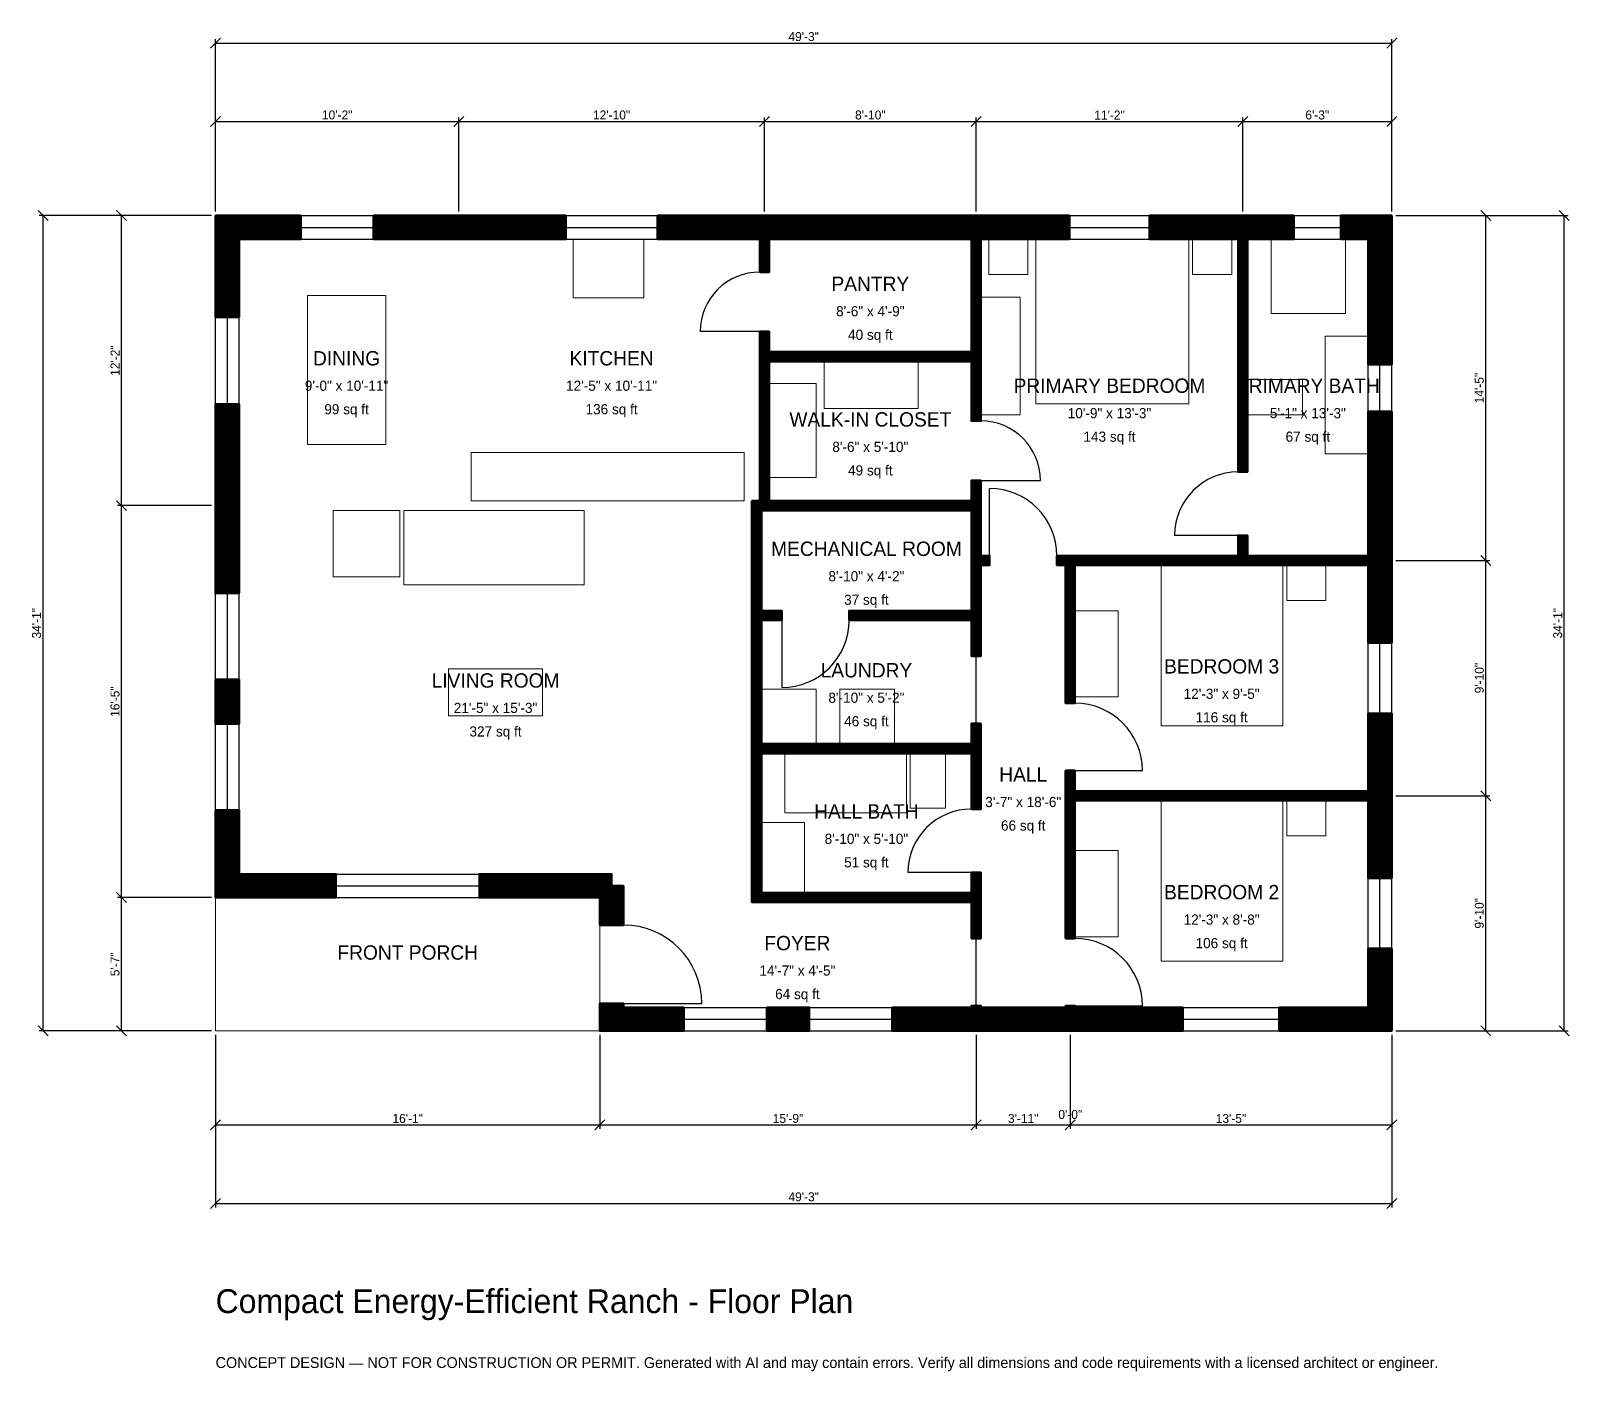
# Model space of a CAD drawing. Header units: inches. Extents: x -93 to 680, y -171 to 502.
import ezdxf
from ezdxf.enums import TextEntityAlignment as Align

# ---------------------------------------------------------------- set-up
doc = ezdxf.new("R2010")
doc.units = ezdxf.units.IN
doc.header["$MEASUREMENT"] = 0
doc.linetypes.add('DASHED', pattern=[0.6, 0.5, -0.1])
for name, color, linetype, lineweight in [('A-ANNO-DIMS', 1, 'Continuous', 13), ('A-ANNO-TEXT', 7, 'Continuous', 18), ('A-AREA-IDEN', 7, 'Continuous', 18), ('A-DOOR', 2, 'Continuous', 25), ('A-FLOR-FIXT', 9, 'Continuous', 13), ('A-FURN', 9, 'Continuous', 13), ('A-GLAZ', 4, 'Continuous', 25), ('A-SITE-PAVE', 8, 'Continuous', 13), ('A-WALL', 7, 'Continuous', 50), ('A-WALL-PATT', 8, 'Continuous', 13)]:
    doc.layers.add(name, color=color, linetype=linetype, lineweight=lineweight)
doc.dimstyles.new('PLAN', dxfattribs={"dimtxt": 4.5, "dimasz": 3, "dimexe": 2, "dimexo": 2, "dimgap": 1, "dimtad": 1, "dimdec": 0, "dimlunit": 4, "dimtsz": 2.5, "dimcen": 2.5, "dimclrd": 1, "dimclre": 1, "dimazin": 3, "dimtfac": 1, "dimtmove": 0, "dimatfit": 3})

msp = doc.modelspace()

# ---------------------------------------------------------------- hatches: boundary and pattern name
at = {"layer": 'A-WALL-PATT'}
h = msp.add_hatch(dxfattribs=at)
h.set_pattern_fill('ANSI31', color=8, scale=0.8)
h.paths.add_polyline_path([(192.9133, 0), (192.9133, 11.811), (192.9134, 11.811), (192.9134, 13.7795), (204.7244, 13.7795), (204.7244, 11.811), (235.0394, 11.811), (235.0394, 0), (204.7244, 0), (204.7244, 0), (192.9134, 0), (192.9134, 0), (192.9133, 0)])
h.paths.add_polyline_path([(192.9134, 66.9291), (132.4803, 66.9291), (132.4803, 78.7402), (198.8189, 78.7402), (198.8189, 72.8346), (204.7244, 72.8346), (204.7244, 53.1496), (192.9134, 53.1496), (192.9134, 66.9291)])
h.paths.add_polyline_path([(11.811, 66.9291), (11.811, 66.9291), (0, 66.9291), (0, 66.9291), (0, 66.9291), (0, 78.7402), (0, 78.7402), (0, 110.8924), (11.811, 110.8924), (11.811, 78.7402), (60.4331, 78.7402), (60.4331, 66.9291), (11.811, 66.9291)])
h.paths.add_polyline_path([(0, 176.5092), (11.811, 176.5092), (11.811, 154.1995), (0, 154.1995), (0, 176.5092)])
h.paths.add_polyline_path([(0, 257.874), (0, 269.685), (0, 314.7638), (11.811, 314.7638), (11.811, 269.685), (11.811, 257.874), (11.811, 219.8163), (0, 219.8163), (0, 257.874)])
h.paths.add_polyline_path([(0, 397.6378), (0, 397.6378), (0, 409.4488), (0, 409.4488), (0, 409.4489), (11.811, 409.4489), (11.811, 409.4488), (42.7165, 409.4488), (42.7165, 397.6378), (11.811, 397.6378), (11.811, 358.4646), (0, 358.4646), (0, 397.6378)])
h.paths.add_polyline_path([(116.1417, 409.4488), (127.9528, 409.4488), (175.7874, 409.4488), (175.7874, 397.6378), (127.9528, 397.6378), (116.1417, 397.6378), (79.3307, 397.6378), (79.3307, 409.4488), (116.1417, 409.4488)])
h.paths.add_polyline_path([(269.685, 409.4488), (273.2283, 409.4488), (273.2283, 409.4489), (277.9528, 409.4489), (277.9528, 409.4488), (281.4961, 409.4488), (375.9843, 409.4488), (379.5276, 409.4488), (379.5276, 409.4489), (384.252, 409.4489), (384.252, 409.4488), (387.7953, 409.4488), (428.7402, 409.4488), (428.7402, 397.6378), (387.7953, 397.6378), (384.252, 397.6378), (384.252, 340.9449), (384.252, 336.2205), (384.252, 306.2992), (379.5276, 306.2992), (379.5276, 336.2205), (277.9528, 336.2205), (277.9528, 266.1417), (379.5276, 266.1417), (379.5276, 276.378), (384.252, 276.378), (384.252, 266.1417), (384.252, 261.4173), (384.252, 261.4173), (384.252, 238.5827), (388.5827, 238.5827), (388.5827, 233.8583), (384.252, 233.8583), (384.252, 211.0236), (384.252, 206.2992), (384.252, 188.189), (379.5276, 188.189), (379.5276, 206.2992), (318.1102, 206.2992), (318.1102, 211.0236), (379.5276, 211.0236), (379.5276, 233.8583), (379.5276, 238.5827), (379.5276, 261.4173), (277.9528, 261.4173), (274.0157, 261.4173), (274.0157, 211.0236), (284.252, 211.0236), (284.252, 206.2992), (274.0157, 206.2992), (274.0157, 144.0945), (379.5276, 144.0945), (379.5276, 154.3307), (384.252, 154.3307), (384.252, 144.0945), (384.252, 139.3701), (384.252, 139.3701), (384.252, 111.4173), (379.5276, 111.4173), (379.5276, 139.3701), (274.0157, 139.3701), (274.0157, 69.2913), (379.5276, 69.2913), (379.5276, 79.5276), (384.252, 79.5276), (384.252, 69.2913), (384.252, 64.5669), (384.252, 46.4567), (379.5276, 46.4567), (379.5276, 64.5669), (274.0157, 64.5669), (269.2913, 64.5669), (269.2913, 69.2913), (269.2913, 139.3701), (269.2913, 139.3701), (269.2913, 144.0945), (269.2913, 206.2992), (269.2913, 211.0236), (269.2913, 261.4173), (269.2913, 266.1417), (273.2283, 266.1417), (273.2283, 336.2205), (273.2283, 340.9449), (273.2283, 351.1811), (277.9528, 351.1811), (277.9528, 340.9449), (379.5276, 340.9449), (379.5276, 397.6378), (375.9843, 397.6378), (281.4961, 397.6378), (277.9528, 397.6378), (277.9528, 381.1024), (273.2283, 381.1024), (273.2283, 397.6378), (269.685, 397.6378), (221.8504, 397.6378), (221.8504, 409.4488), (269.685, 409.4488)])
h.paths.add_polyline_path([(509.8425, 409.4488), (513.3858, 409.4488), (513.3858, 409.4489), (518.1102, 409.4489), (518.1102, 409.4488), (521.6535, 409.4488), (541.3386, 409.4488), (541.3386, 397.6378), (521.6535, 397.6378), (518.1102, 397.6378), (518.1102, 280.7087), (513.3858, 280.7087), (513.3858, 397.6378), (509.8425, 397.6378), (468.8976, 397.6378), (468.8976, 409.4488), (509.8425, 409.4488)])
h.paths.add_polyline_path([(578.7402, 409.4488), (578.7402, 409.4489), (590.5512, 409.4489), (590.5512, 409.4488), (590.5512, 409.4488), (590.5512, 397.6378), (590.5512, 397.6378), (590.5512, 334.6457), (578.7402, 334.6457), (578.7402, 397.6378), (564.9606, 397.6378), (564.9606, 409.4488), (578.7402, 409.4488)])
h.paths.add_polyline_path([(590.5512, 242.126), (590.5512, 238.5827), (590.5512, 238.5827), (590.5512, 233.8583), (590.5512, 233.8583), (590.5512, 230.315), (590.5512, 194.8819), (578.7402, 194.8819), (578.7402, 230.315), (578.7402, 233.8583), (518.1102, 233.8583), (513.3858, 233.8583), (431.4961, 233.8583), (431.4961, 164.5669), (426.7717, 164.5669), (426.7717, 233.8583), (422.4409, 233.8583), (422.4409, 238.5827), (426.7717, 238.5827), (426.7717, 238.5827), (431.4961, 238.5827), (513.3858, 238.5827), (513.3858, 248.8189), (518.1102, 248.8189), (518.1102, 238.5827), (578.7402, 238.5827), (578.7402, 242.126), (578.7402, 311.0236), (590.5512, 311.0236), (590.5512, 242.126)])
h.paths.add_polyline_path([(590.5512, 124.0157), (590.5512, 120.4724), (590.5512, 120.4724), (590.5512, 115.748), (590.5512, 115.748), (590.5512, 112.2047), (590.5512, 76.7717), (578.7402, 76.7717), (578.7402, 112.2047), (578.7402, 115.748), (431.4961, 115.748), (431.4961, 46.4567), (426.7717, 46.4567), (426.7717, 115.748), (426.7717, 120.4724), (426.7717, 130.7087), (431.4961, 130.7087), (431.4961, 120.4724), (578.7402, 120.4724), (578.7402, 124.0157), (578.7402, 159.4488), (590.5512, 159.4488), (590.5512, 124.0157)])
h.paths.add_polyline_path([(590.5512, 11.811), (590.5512, 11.811), (590.5512, 0), (590.5512, 0), (590.5512, 0), (578.7402, 0), (578.7402, 0), (534.0551, 0), (534.0551, 11.811), (578.7402, 11.811), (578.7402, 41.3386), (590.5512, 41.3386), (590.5512, 11.811)])
h.paths.add_polyline_path([(435.0394, 0), (431.4961, 0), (431.4961, 0), (426.7717, 0), (426.7717, 0), (423.2283, 0), (387.7953, 0), (384.252, 0), (384.252, 0), (379.5276, 0), (379.5276, 0), (375.9843, 0), (339.7638, 0), (339.7638, 11.811), (375.9843, 11.811), (379.5276, 11.811), (379.5276, 12.5984), (384.252, 12.5984), (384.252, 11.811), (387.7953, 11.811), (423.2283, 11.811), (426.7717, 11.811), (426.7717, 12.5984), (431.4961, 12.5984), (431.4961, 11.811), (435.0394, 11.811), (485.6299, 11.811), (485.6299, 0), (435.0394, 0)])
h.paths.add_polyline_path([(276.7717, 0), (276.7717, 11.811), (298.0315, 11.811), (298.0315, 0), (276.7717, 0)])

# ---------------------------------------------------------------- linework, layer by layer
at = {"layer": 'A-DOOR'}
for p, q in [((273.2283, 351.1811), (243.3071, 351.1811)), ((384.252, 276.378), (414.1732, 276.378)), ((388.5827, 238.5827), (388.5827, 272.4409)), ((513.3858, 248.8189), (481.4961, 248.8189)), ((284.252, 206.2992), (284.252, 172.4409)), ((381.8898, 154.3307), (381.8898, 188.189)), ((431.4961, 130.7087), (465.3543, 130.7087)), ((379.5276, 79.5276), (347.6378, 79.5276)), ((381.8898, 12.5984), (381.8898, 46.4567)), ((204.7244, 13.7795), (244.0945, 13.7795)), ((431.4961, 12.5984), (465.3543, 12.5984))]:
    msp.add_line(p, q, dxfattribs=at)
for centre, radius, start, end in [((273.2283, 351.1811), 29.9213, 90, 180), ((384.252, 276.378), 29.9213, 0, 90), ((513.3858, 248.8189), 31.8898, 90, 180), ((388.5827, 238.5827), 33.8583, 0, 90), ((284.252, 206.2992), 33.8583, 270, 360), ((431.4961, 130.7087), 33.8583, 0, 90), ((379.5276, 79.5276), 31.8898, 90, 180), ((204.7244, 13.7795), 39.3701, 0, 90), ((431.4961, 12.5984), 33.8583, 0, 90)]:
    msp.add_arc(centre, radius, start, end, dxfattribs=at)
at = {"layer": 'A-FLOR-FIXT'}
for points in [[(529.9213, 360.2362), (567.3228, 360.2362), (567.3228, 397.6378), (529.9213, 397.6378)], [(557.0866, 289.7638), (578.7402, 289.7638), (578.7402, 348.8189), (557.0866, 348.8189)], [(518.1102, 309.4488), (545.6693, 309.4488), (545.6693, 327.1654), (518.1102, 327.1654)], [(128.3465, 266.1417), (265.3543, 266.1417), (265.3543, 290.5512), (128.3465, 290.5512)], [(285.8268, 109.4488), (346.8504, 109.4488), (346.8504, 139.3701), (285.8268, 139.3701)], [(348.8189, 111.811), (366.5354, 111.811), (366.5354, 139.3701), (348.8189, 139.3701)], [(274.0157, 69.2913), (295.6693, 69.2913), (295.6693, 104.7244), (274.0157, 104.7244)]]:
    msp.add_lwpolyline(points, close=True, dxfattribs=at)
at = {"layer": 'A-FURN'}
for points in [[(179.5276, 368.1102), (214.9606, 368.1102), (214.9606, 397.6378), (179.5276, 397.6378)], [(388.189, 379.9213), (407.874, 379.9213), (407.874, 397.6378), (388.189, 397.6378)], [(411.811, 314.9606), (488.5827, 314.9606), (488.5827, 397.6378), (411.811, 397.6378)], [(490.5512, 379.9213), (510.2362, 379.9213), (510.2362, 397.6378), (490.5512, 397.6378)], [(46.063, 294.4882), (85.4331, 294.4882), (85.4331, 369.2913), (46.063, 369.2913)], [(384.252, 309.4488), (403.937, 309.4488), (403.937, 368.5039), (384.252, 368.5039)], [(305.5118, 312.5984), (352.7559, 312.5984), (352.7559, 336.2205), (305.5118, 336.2205)], [(277.9528, 277.9528), (301.5748, 277.9528), (301.5748, 325.1969), (277.9528, 325.1969)], [(59.0551, 227.9528), (92.5197, 227.9528), (92.5197, 261.4173), (59.0551, 261.4173)], [(94.4882, 224.0157), (185.0394, 224.0157), (185.0394, 261.4173), (94.4882, 261.4173)], [(474.8031, 153.1496), (535.8268, 153.1496), (535.8268, 233.8583), (474.8031, 233.8583)], [(537.7953, 216.1417), (557.4803, 216.1417), (557.4803, 233.8583), (537.7953, 233.8583)], [(431.4961, 167.7165), (453.1496, 167.7165), (453.1496, 211.0236), (431.4961, 211.0236)], [(116.9291, 158.2677), (164.1732, 158.2677), (164.1732, 181.8898), (116.9291, 181.8898)], [(274.0157, 144.0945), (301.5748, 144.0945), (301.5748, 171.6535), (274.0157, 171.6535)], [(313.3858, 144.0945), (340.9449, 144.0945), (340.9449, 171.6535), (313.3858, 171.6535)], [(474.8031, 35.0394), (535.8268, 35.0394), (535.8268, 115.748), (474.8031, 115.748)], [(537.7953, 98.0315), (557.4803, 98.0315), (557.4803, 115.748), (537.7953, 115.748)], [(431.4961, 47.2441), (453.1496, 47.2441), (453.1496, 90.5512), (431.4961, 90.5512)]]:
    msp.add_lwpolyline(points, close=True, dxfattribs=at)
at = {"layer": 'A-GLAZ'}
for p, q in [((42.7165, 409.4488), (79.3307, 409.4488)), ((175.7874, 409.4488), (221.8504, 409.4488)), ((428.7402, 409.4488), (468.8976, 409.4488)), ((541.3386, 409.4488), (564.9606, 409.4488)), ((42.7165, 403.5433), (79.3307, 403.5433)), ((175.7874, 403.5433), (221.8504, 403.5433)), ((428.7402, 403.5433), (468.8976, 403.5433)), ((541.3386, 403.5433), (564.9606, 403.5433)), ((42.7165, 397.6378), (79.3307, 397.6378)), ((175.7874, 397.6378), (221.8504, 397.6378)), ((428.7402, 397.6378), (468.8976, 397.6378)), ((541.3386, 397.6378), (564.9606, 397.6378)), ((0, 314.7638), (0, 358.4646)), ((5.9055, 314.7638), (5.9055, 358.4646)), ((11.811, 314.7638), (11.811, 358.4646)), ((578.7402, 311.0236), (578.7402, 334.6457)), ((584.6457, 311.0236), (584.6457, 334.6457)), ((590.5512, 311.0236), (590.5512, 334.6457)), ((0, 176.5092), (0, 219.8163)), ((5.9055, 176.5092), (5.9055, 219.8163)), ((11.811, 176.5092), (11.811, 219.8163)), ((578.7402, 159.4488), (578.7402, 194.8819)), ((584.6457, 159.4488), (584.6457, 194.8819)), ((590.5512, 159.4488), (590.5512, 194.8819)), ((0, 110.8924), (0, 154.1995)), ((5.9055, 110.8924), (5.9055, 154.1995)), ((11.811, 110.8924), (11.811, 154.1995)), ((60.4331, 78.7402), (132.4803, 78.7402)), ((60.4331, 72.8346), (132.4803, 72.8346)), ((578.7402, 41.3386), (578.7402, 76.7717)), ((584.6457, 41.3386), (584.6457, 76.7717)), ((590.5512, 41.3386), (590.5512, 76.7717)), ((60.4331, 66.9291), (132.4803, 66.9291)), ((235.0394, 11.811), (276.7717, 11.811)), ((298.0315, 11.811), (339.7638, 11.811)), ((485.6299, 11.811), (534.0551, 11.811)), ((235.0394, 5.9055), (276.7717, 5.9055)), ((235.0394, 0), (276.7717, 0)), ((298.0315, 5.9055), (339.7638, 5.9055)), ((298.0315, 0), (339.7638, 0)), ((485.6299, 5.9055), (534.0551, 5.9055)), ((485.6299, 0), (534.0551, 0))]:
    msp.add_line(p, q, dxfattribs=at)
at = {"layer": 'A-SITE-PAVE', "linetype": 'DASHED'}
msp.add_lwpolyline([(0, 0), (192.9134, 0), (192.9134, 66.9291), (0, 66.9291)], close=True, dxfattribs=at)
at = {"layer": 'A-WALL'}
for points in [[(0, 397.6378), (0, 397.6378), (0, 409.4488), (0, 409.4488), (0, 409.4489), (11.811, 409.4489), (11.811, 409.4488), (42.7165, 409.4488), (42.7165, 397.6378), (11.811, 397.6378), (11.811, 358.4646), (0, 358.4646), (0, 397.6378)], [(116.1417, 409.4488), (127.9528, 409.4488), (175.7874, 409.4488), (175.7874, 397.6378), (127.9528, 397.6378), (116.1417, 397.6378), (79.3307, 397.6378), (79.3307, 409.4488), (116.1417, 409.4488)], [(269.685, 409.4488), (273.2283, 409.4488), (273.2283, 409.4489), (277.9528, 409.4489), (277.9528, 409.4488), (281.4961, 409.4488), (375.9843, 409.4488), (379.5276, 409.4488), (379.5276, 409.4489), (384.252, 409.4489), (384.252, 409.4488), (387.7953, 409.4488), (428.7402, 409.4488), (428.7402, 397.6378), (387.7953, 397.6378), (384.252, 397.6378), (384.252, 340.9449), (384.252, 336.2205), (384.252, 306.2992), (379.5276, 306.2992), (379.5276, 336.2205), (277.9528, 336.2205), (277.9528, 266.1417), (379.5276, 266.1417), (379.5276, 276.378), (384.252, 276.378), (384.252, 266.1417), (384.252, 261.4173), (384.252, 261.4173), (384.252, 238.5827), (388.5827, 238.5827), (388.5827, 233.8583), (384.252, 233.8583), (384.252, 211.0236), (384.252, 206.2992), (384.252, 188.189), (379.5276, 188.189), (379.5276, 206.2992), (318.1102, 206.2992), (318.1102, 211.0236), (379.5276, 211.0236), (379.5276, 233.8583), (379.5276, 238.5827), (379.5276, 261.4173), (277.9528, 261.4173), (274.0157, 261.4173), (274.0157, 211.0236), (284.252, 211.0236), (284.252, 206.2992), (274.0157, 206.2992), (274.0157, 144.0945), (379.5276, 144.0945), (379.5276, 154.3307), (384.252, 154.3307), (384.252, 144.0945), (384.252, 139.3701), (384.252, 139.3701), (384.252, 111.4173), (379.5276, 111.4173), (379.5276, 139.3701), (274.0157, 139.3701), (274.0157, 69.2913), (379.5276, 69.2913), (379.5276, 79.5276), (384.252, 79.5276), (384.252, 69.2913), (384.252, 64.5669), (384.252, 46.4567), (379.5276, 46.4567), (379.5276, 64.5669), (274.0157, 64.5669), (269.2913, 64.5669), (269.2913, 69.2913), (269.2913, 139.3701), (269.2913, 139.3701), (269.2913, 144.0945), (269.2913, 206.2992), (269.2913, 211.0236), (269.2913, 261.4173), (269.2913, 266.1417), (273.2283, 266.1417), (273.2283, 336.2205), (273.2283, 340.9449), (273.2283, 351.1811), (277.9528, 351.1811), (277.9528, 340.9449), (379.5276, 340.9449), (379.5276, 397.6378), (375.9843, 397.6378), (281.4961, 397.6378), (277.9528, 397.6378), (277.9528, 381.1024), (273.2283, 381.1024), (273.2283, 397.6378), (269.685, 397.6378), (221.8504, 397.6378), (221.8504, 409.4488), (269.685, 409.4488)], [(509.8425, 409.4488), (513.3858, 409.4488), (513.3858, 409.4489), (518.1102, 409.4489), (518.1102, 409.4488), (521.6535, 409.4488), (541.3386, 409.4488), (541.3386, 397.6378), (521.6535, 397.6378), (518.1102, 397.6378), (518.1102, 280.7087), (513.3858, 280.7087), (513.3858, 397.6378), (509.8425, 397.6378), (468.8976, 397.6378), (468.8976, 409.4488), (509.8425, 409.4488)], [(578.7402, 409.4488), (578.7402, 409.4489), (590.5512, 409.4489), (590.5512, 409.4488), (590.5512, 409.4488), (590.5512, 397.6378), (590.5512, 397.6378), (590.5512, 334.6457), (578.7402, 334.6457), (578.7402, 397.6378), (564.9606, 397.6378), (564.9606, 409.4488), (578.7402, 409.4488)], [(0, 257.874), (0, 269.685), (0, 314.7638), (11.811, 314.7638), (11.811, 269.685), (11.811, 257.874), (11.811, 219.8163), (0, 219.8163), (0, 257.874)], [(590.5512, 242.126), (590.5512, 238.5827), (590.5512, 238.5827), (590.5512, 233.8583), (590.5512, 233.8583), (590.5512, 230.315), (590.5512, 194.8819), (578.7402, 194.8819), (578.7402, 230.315), (578.7402, 233.8583), (518.1102, 233.8583), (513.3858, 233.8583), (431.4961, 233.8583), (431.4961, 164.5669), (426.7717, 164.5669), (426.7717, 233.8583), (422.4409, 233.8583), (422.4409, 238.5827), (426.7717, 238.5827), (426.7717, 238.5827), (431.4961, 238.5827), (513.3858, 238.5827), (513.3858, 248.8189), (518.1102, 248.8189), (518.1102, 238.5827), (578.7402, 238.5827), (578.7402, 242.126), (578.7402, 311.0236), (590.5512, 311.0236), (590.5512, 242.126)], [(0, 176.5092), (11.811, 176.5092), (11.811, 154.1995), (0, 154.1995), (0, 176.5092)], [(590.5512, 124.0157), (590.5512, 120.4724), (590.5512, 120.4724), (590.5512, 115.748), (590.5512, 115.748), (590.5512, 112.2047), (590.5512, 76.7717), (578.7402, 76.7717), (578.7402, 112.2047), (578.7402, 115.748), (431.4961, 115.748), (431.4961, 46.4567), (426.7717, 46.4567), (426.7717, 115.748), (426.7717, 120.4724), (426.7717, 130.7087), (431.4961, 130.7087), (431.4961, 120.4724), (578.7402, 120.4724), (578.7402, 124.0157), (578.7402, 159.4488), (590.5512, 159.4488), (590.5512, 124.0157)], [(11.811, 66.9291), (11.811, 66.9291), (0, 66.9291), (0, 66.9291), (0, 66.9291), (0, 78.7402), (0, 78.7402), (0, 110.8924), (11.811, 110.8924), (11.811, 78.7402), (60.4331, 78.7402), (60.4331, 66.9291), (11.811, 66.9291)], [(192.9134, 66.9291), (132.4803, 66.9291), (132.4803, 78.7402), (198.8189, 78.7402), (198.8189, 72.8346), (204.7244, 72.8346), (204.7244, 53.1496), (192.9134, 53.1496), (192.9134, 66.9291)], [(590.5512, 11.811), (590.5512, 11.811), (590.5512, 0), (590.5512, 0), (590.5512, 0), (578.7402, 0), (578.7402, 0), (534.0551, 0), (534.0551, 11.811), (578.7402, 11.811), (578.7402, 41.3386), (590.5512, 41.3386), (590.5512, 11.811)], [(192.9133, 0), (192.9133, 11.811), (192.9134, 11.811), (192.9134, 13.7795), (204.7244, 13.7795), (204.7244, 11.811), (235.0394, 11.811), (235.0394, 0), (204.7244, 0), (204.7244, 0), (192.9134, 0), (192.9134, 0), (192.9133, 0)], [(276.7717, 0), (276.7717, 11.811), (298.0315, 11.811), (298.0315, 0), (276.7717, 0)], [(435.0394, 0), (431.4961, 0), (431.4961, 0), (426.7717, 0), (426.7717, 0), (423.2283, 0), (387.7953, 0), (384.252, 0), (384.252, 0), (379.5276, 0), (379.5276, 0), (375.9843, 0), (339.7638, 0), (339.7638, 11.811), (375.9843, 11.811), (379.5276, 11.811), (379.5276, 12.5984), (384.252, 12.5984), (384.252, 11.811), (387.7953, 11.811), (423.2283, 11.811), (426.7717, 11.811), (426.7717, 12.5984), (431.4961, 12.5984), (431.4961, 11.811), (435.0394, 11.811), (485.6299, 11.811), (485.6299, 0), (435.0394, 0)]]:
    msp.add_lwpolyline(points, close=True, dxfattribs=at)

# ---------------------------------------------------------------- texts
at = {"layer": 'A-ANNO-TEXT'}
for s, height, p in [('Compact Energy-Efficient Ranch - Floor Plan', 12, (0, -141.7323)), ('CONCEPT DESIGN — NOT FOR CONSTRUCTION OR PERMIT. Generated with AI and may contain errors. Verify all dimensions and code requirements with a licensed architect or engineer.', 5.4, (0, -169.2913))]:
    msp.add_text(s, height=height, dxfattribs=at).set_placement(p)
at = {"layer": 'A-AREA-IDEN'}
for s, height, p in [('PANTRY', 7.2, (328.7402, 375.1969)), ('8\'-6" x 4\'-9"', 5.1, (328.7402, 361.4173)), ('40 sq ft', 5.1, (328.7402, 349.6063)), ('DINING', 7.2, (65.748, 337.7953)), ('KITCHEN', 7.2, (198.8189, 337.7953)), ('9\'-0" x 10\'-11"', 5.1, (65.748, 324.0157)), ('12\'-5" x 10\'-11"', 5.1, (198.8189, 324.0157)), ('PRIMARY BEDROOM', 7.2, (448.8189, 324.0157)), ('PRIMARY BATH', 7.2, (548.4252, 324.0157)), ('99 sq ft', 5.1, (65.748, 312.2047)), ('136 sq ft', 5.1, (198.8189, 312.2047)), ('WALK-IN CLOSET', 7.2, (328.7402, 307.0866)), ('10\'-9" x 13\'-3"', 5.1, (448.8189, 310.2362)), ('5\'-1" x 13\'-3"', 5.1, (548.4252, 310.2362)), ('8\'-6" x 5\'-10"', 5.1, (328.7402, 293.3071)), ('143 sq ft', 5.1, (448.8189, 298.4252)), ('67 sq ft', 5.1, (548.4252, 298.4252)), ('49 sq ft', 5.1, (328.7402, 281.4961)), ('MECHANICAL ROOM', 7.2, (326.7717, 242.126)), ('8\'-10" x 4\'-2"', 5.1, (326.7717, 228.3465)), ('37 sq ft', 5.1, (326.7717, 216.5354)), ('BEDROOM 3', 7.2, (505.1181, 183.0709)), ('LIVING ROOM', 7.2, (140.5512, 175.9843)), ('LAUNDRY', 7.2, (326.7717, 181.1024)), ('8\'-10" x 5\'-2"', 5.1, (326.7717, 167.3228)), ('12\'-3" x 9\'-5"', 5.1, (505.1181, 169.2913)), ('21\'-5" x 15\'-3"', 5.1, (140.5512, 162.2047)), ('46 sq ft', 5.1, (326.7717, 155.5118)), ('116 sq ft', 5.1, (505.1181, 157.4803)), ('327 sq ft', 5.1, (140.5512, 150.3937)), ('HALL', 7.2, (405.5118, 128.7402)), ('3\'-7" x 18\'-6"', 5.1, (405.5118, 114.9606)), ('HALL BATH', 7.2, (326.7717, 110.2362)), ('66 sq ft', 5.1, (405.5118, 103.1496)), ('8\'-10" x 5\'-10"', 5.1, (326.7717, 96.4567)), ('51 sq ft', 5.1, (326.7717, 84.6457)), ('BEDROOM 2', 7.2, (505.1181, 69.685)), ('12\'-3" x 8\'-8"', 5.1, (505.1181, 55.9055)), ('FOYER', 7.2, (292.126, 44.0945)), ('106 sq ft', 5.1, (505.1181, 44.0945)), ('FRONT PORCH', 7.2, (96.4567, 39.3701)), ('14\'-7" x 4\'-5"', 5.1, (292.126, 30.315)), ('64 sq ft', 5.1, (292.126, 18.5039))]:
    msp.add_text(s, height=height, dxfattribs=at).set_placement(p, align=Align.MIDDLE_CENTER)

# ---------------------------------------------------------------- dimensions: what is measured, and where the dimension line sits
at = {"layer": 'A-ANNO-DIMS'}
for base, p1, p2, text in [((0, 496.063), (0, 409.4488), (590.5512, 409.4488), '49\'-3"'), ((0, 456.6929), (0, 409.4488), (122.0472, 409.4488), '10\'-2"'), ((122.0472, 456.6929), (122.0472, 409.4488), (275.5906, 409.4488), '12\'-10"'), ((275.5906, 456.6929), (275.5906, 409.4488), (381.8898, 409.4488), '8\'-10"'), ((381.8898, 456.6929), (381.8898, 409.4488), (515.748, 409.4488), '11\'-2"'), ((515.748, 456.6929), (515.748, 409.4488), (590.5512, 409.4488), '6\'-3"'), ((0, -47.2441), (0, 0), (192.9134, 0), '16\'-1"'), ((0, -86.6142), (0, 0), (590.5512, 0), '49\'-3"'), ((192.9134, -47.2441), (192.9134, 0), (381.8898, 0), '15\'-9"'), ((381.8898, -47.2441), (381.8898, 0), (429.1339, 0), '3\'-11"'), ((429.1339, -47.2441), (429.1339, 0), (429.1339, 0), '0\'-0"'), ((429.1339, -47.2441), (429.1339, 0), (590.5512, 0), '13\'-5"')]:
    msp.add_linear_dim(base=base, p1=p1, p2=p2, text=text, dimstyle='PLAN', dxfattribs=at).render()
for base, p1, p2, text in [((-86.6142, 0), (0, 0), (0, 409.4488), '34\'-1"'), ((-47.2441, 263.7795), (0, 263.7795), (0, 409.4488), '12\'-2"'), ((637.7953, 236.2205), (590.5512, 236.2205), (590.5512, 409.4488), '14\'-5"'), ((677.1654, 0), (590.5512, 0), (590.5512, 409.4488), '34\'-1"'), ((-47.2441, 66.9291), (0, 66.9291), (0, 263.7795), '16\'-5"'), ((637.7953, 118.1102), (590.5512, 118.1102), (590.5512, 236.2205), '9\'-10"'), ((637.7953, 0), (590.5512, 0), (590.5512, 118.1102), '9\'-10"'), ((-47.2441, 0), (0, 0), (0, 66.9291), '5\'-7"')]:
    msp.add_linear_dim(base=base, p1=p1, p2=p2, angle=90, text=text, dimstyle='PLAN', dxfattribs=at).render()

doc.saveas('drawing.dxf')
